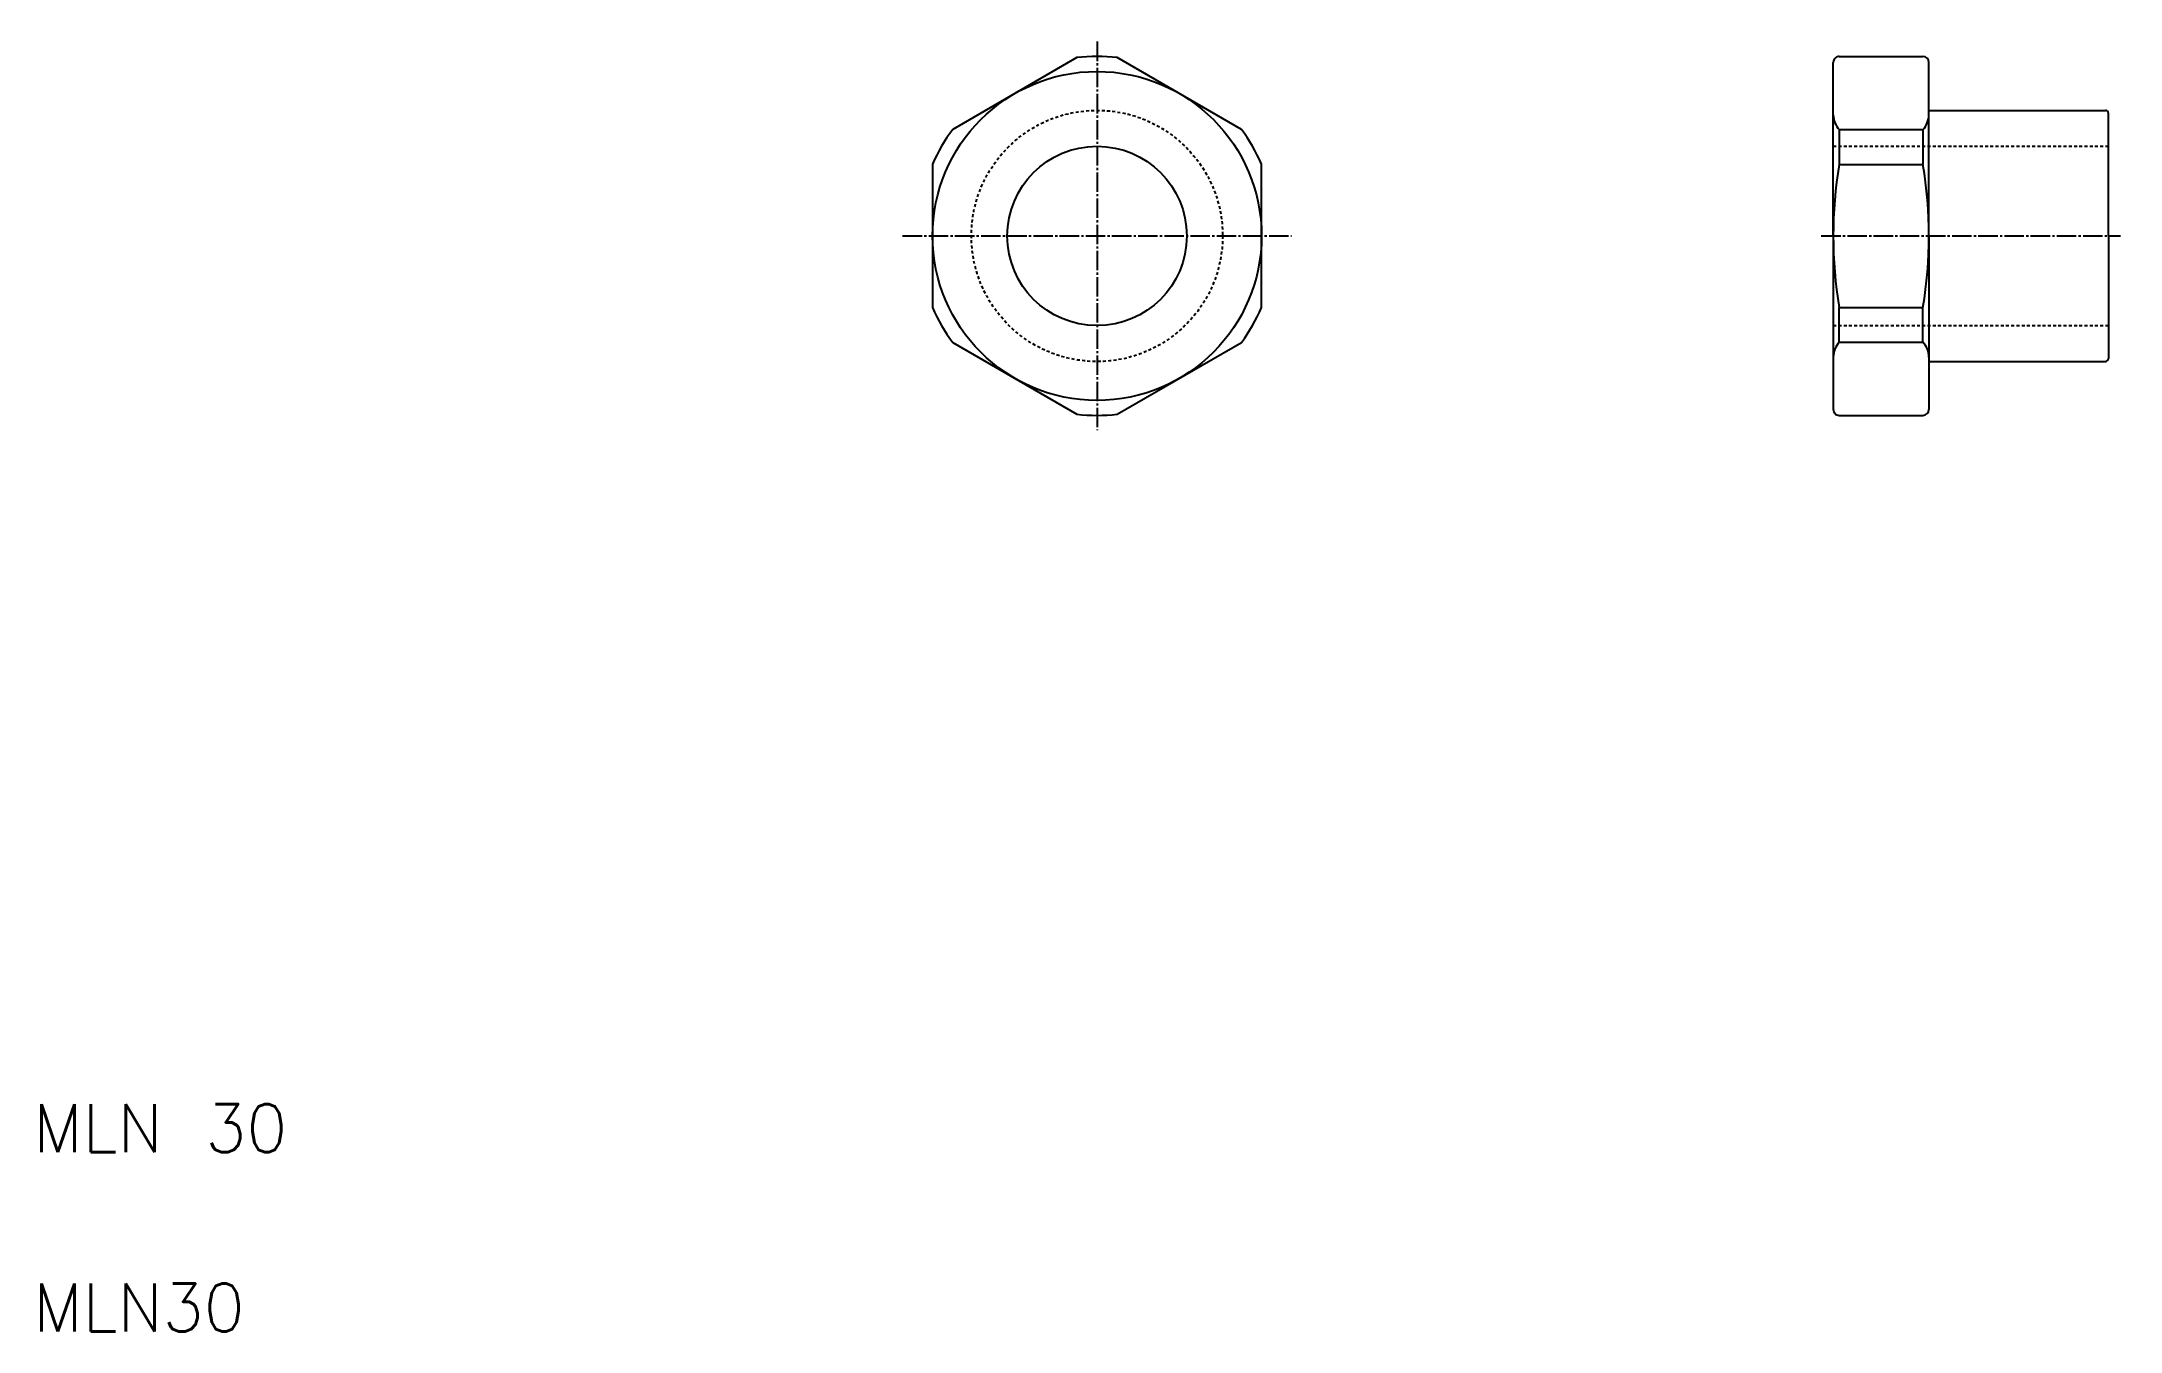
# Model space of a CAD drawing. Extents: x 21 to 369, y 20 to 236.
import ezdxf

# ---------------------------------------------------------------- set-up
doc = ezdxf.new("R2010")
doc.units = 0
doc.header["$LTSCALE"] = 0.25
doc.linetypes.add('CENTER', pattern=[17.5, 13, -1.5, 1.5, -1.5])
doc.linetypes.add('DASHED', pattern=[3.5, 2, -1.5])
doc.layers.get('0').update_dxf_attribs({"linetype": 'CONTINUOUS'})
doc.layers.add('CENTER', color=1, linetype='CENTER')
doc.styles.get("Standard").update_dxf_attribs({"font": 'txt', "bigfont": 'BIGFONT'})

msp = doc.modelspace()

# ---------------------------------------------------------------- linework, layer by layer
for p, q in [((194.44, 232.98), (173.68, 220.99)), ((221.94, 220.99), (201.18, 232.98)), ((321.88, 233.17), (335.88, 233.17)), ((320.88, 203.17), (320.88, 232.17)), ((336.88, 203.17), (336.88, 232.17)), ((336.88, 224.17), (366.38, 224.17)), ((366.88, 203.17), (366.88, 223.67)), ((321.88, 220.95), (321.88, 215.12)), ((335.88, 220.95), (335.88, 215.12)), ((170.31, 215.16), (170.31, 191.18)), ((225.31, 191.18), (225.31, 215.16)), ((320.88, 203.17), (320.88, 174.17)), ((336.88, 203.17), (336.88, 174.17)), ((366.88, 203.17), (366.88, 182.67)), ((321.88, 185.39), (321.88, 191.22)), ((335.88, 185.39), (335.88, 191.22)), ((173.68, 185.35), (194.44, 173.36)), ((201.18, 173.36), (221.94, 185.35)), ((336.88, 182.17), (366.38, 182.17)), ((321.88, 173.17), (335.88, 173.17)), ((325.38, 173.17), (325.38, 173.17)), ((328.88, 173.17), (328.88, 173.17))]:
    msp.add_line(p, q)
at = {"color": 7, "linetype": 'CONTINUOUS'}
for p, q in [((321.88, 220.95), (335.88, 220.95)), ((321.88, 215.12), (335.88, 215.12)), ((321.88, 191.22), (335.88, 191.22)), ((321.88, 185.39), (335.88, 185.39))]:
    msp.add_line(p, q, dxfattribs=at)
at = {"color": 3, "linetype": 'DASHED'}
for p, q in [((320.88, 218.17), (366.88, 218.17)), ((320.88, 188.17), (366.88, 188.17))]:
    msp.add_line(p, q, dxfattribs=at)
for radius in [27.5, 15]:
    msp.add_circle((197.81, 203.17), radius)
msp.add_circle((197.81, 203.17), 21, dxfattribs=at)
for centre, radius, start, end in [((197.81, 203.17), 30, 83.5565, 96.4435), ((321.88, 232.17), 1, 90, 180.0004), ((335.88, 232.17), 1, 0, 90), ((366.38, 223.67), 0.5, 0, 90), ((197.81, 203.17), 30, 143.5565, 156.4435), ((197.81, 203.17), 30, 23.5565, 36.4435), ((197.81, 203.17), 30, 203.5565, 216.4435), ((197.81, 203.17), 30, 323.5565, 336.4435), ((366.38, 182.67), 0.5, 270, 0), ((321.88, 174.17), 1, 179.9996, 270), ((335.88, 174.17), 1, 270, 0), ((197.81, 203.17), 30, 263.5565, 276.4435)]:
    msp.add_arc(centre, radius, start, end)
at = {"color": 7, "linetype": 'CONTINUOUS'}
for centre, radius, start, end in [((324.48, 223.42), 3.59, 180, 223.5697), ((333.17, 223.43), 3.68, 317.5672, 0), ((393.41, 203.17), 72.53, 170.5179, 189.4821), ((264.34, 203.17), 72.53, 350.5186, 9.4814), ((324.48, 182.91), 3.59, 136.4278, 180), ((333.27, 182.91), 3.6, 0, 43.5397)]:
    msp.add_arc(centre, radius, start, end, dxfattribs=at)
at = {"layer": 'CENTER', "color": 1, "linetype": 'CENTER'}
for p, q in [((197.81, 235.67), (197.81, 170.67)), ((165.31, 203.17), (230.31, 203.17)), ((318.88, 203.17), (368.88, 203.17))]:
    msp.add_line(p, q, dxfattribs=at)

# ---------------------------------------------------------------- texts
for s, p in [('MLN 30', (20, 50)), ('MLN30', (20, 20))]:
    msp.add_text(s, height=8).set_placement(p)

doc.saveas('drawing.dxf')
